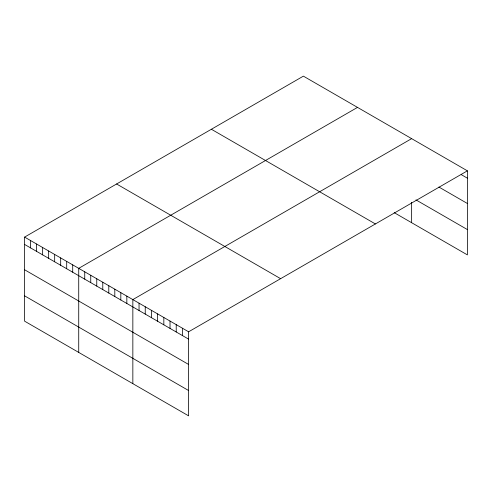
<?xml version="1.0" encoding="UTF-8"?>
<svg xmlns="http://www.w3.org/2000/svg" width="492" height="492" viewBox="0 0 492 492"><rect width="100%" height="100%" fill="white"/><g stroke="black" fill="none" stroke-linecap="round" stroke-linejoin="round"><path stroke-width="0.74" d="M467.4 170.835L188.614 331.793L188.614 415.857L24.6 321.165L24.6 237.101L303.386 76.143L467.4 170.835L467.4 254.899L394.197 212.636M357.512 107.391L78.726 268.349L78.726 352.413M411.638 138.639L132.846 299.597L132.846 383.662M461.207 174.605L467.4 178.184M438.901 187.04L467.4 203.497M415.974 199.893L467.4 229.579M211.388 129.261L375.402 223.952M116.598 183.983L280.612 278.675M24.6 237.101L188.614 331.793M24.6 244.444L188.614 339.136M24.6 269.764L188.614 364.455M24.6 295.846L188.614 390.537M411.638 202.31L411.638 222.704M182.415 328.213L182.415 335.562M176.222 324.64L176.222 331.983M170.023 321.061L170.023 328.404M163.83 317.481L163.83 324.831M157.631 313.908L157.631 321.251M151.438 310.329L151.438 317.672M145.238 306.75L145.238 314.099M139.045 303.177L139.045 310.52M126.838 296.129L126.838 303.472M120.823 292.654L120.823 299.997M114.808 289.179L114.808 296.528M108.794 285.711L108.794 293.054M102.779 282.236L102.779 289.585M96.764 278.767L96.764 286.11M90.749 275.292L90.749 282.636M84.741 271.824L84.741 279.167M72.711 264.88L72.711 272.224M66.697 261.406L66.697 268.749M60.682 257.931L60.682 265.28M54.667 254.462L54.667 261.805M48.653 250.988L48.653 258.337M42.644 247.519L42.644 254.862M36.629 244.044L36.629 251.387M30.615 240.576L30.615 247.919"/></g></svg>
